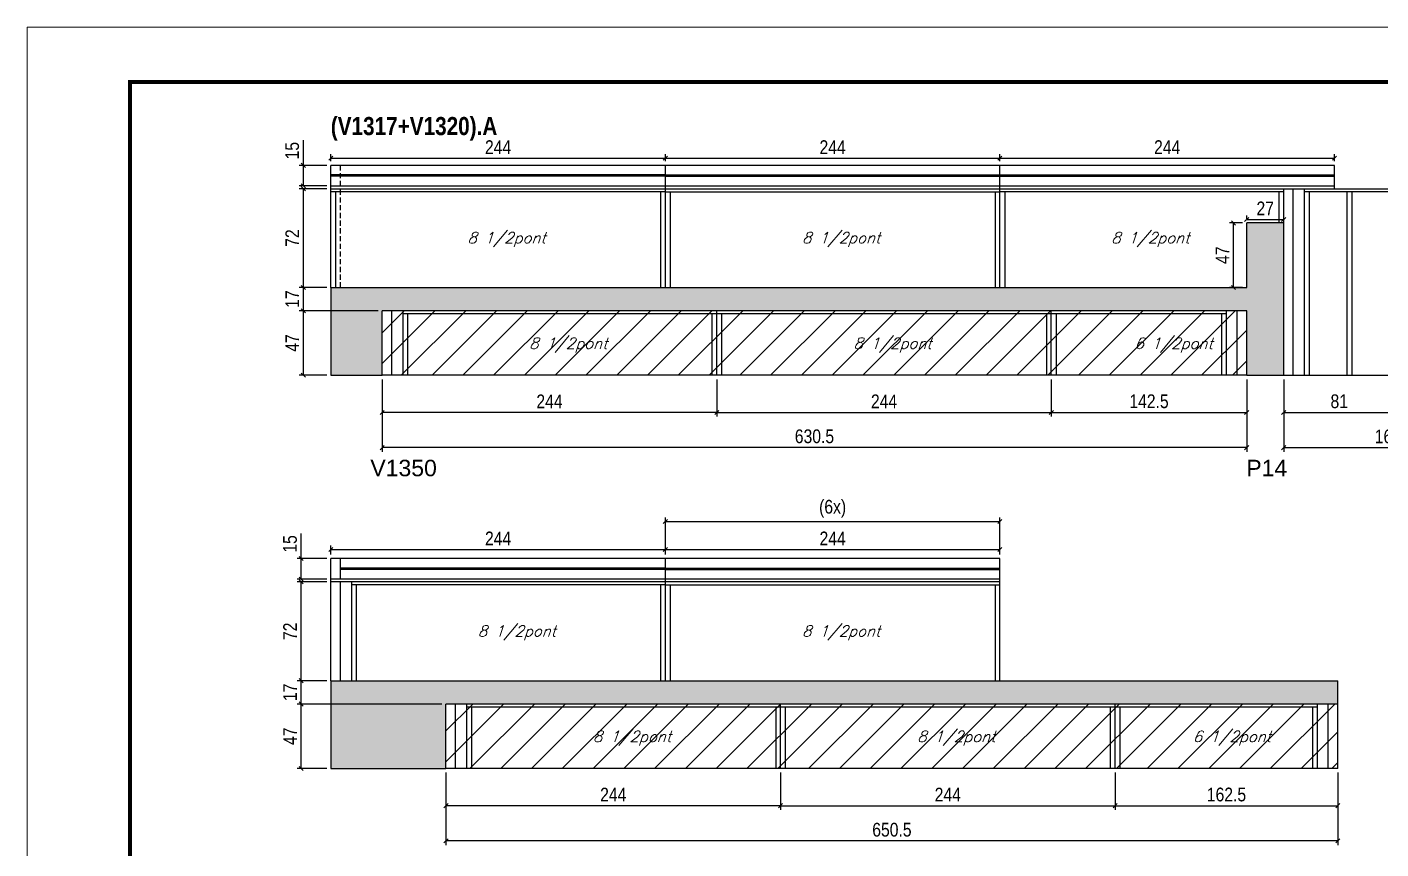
# Model space of a CAD drawing. Extents: x 3309 to 10384, y -2522 to 14608.
# Drawn here: x 3309 to 4297, y 8266 to 8865 of the extents above; entities that cross this region are included whole.
import ezdxf

# ---------------------------------------------------------------- set-up
doc = ezdxf.new("R2010")
doc.units = 0
doc.linetypes.add('DASHED', pattern=[0.75, 0.5, -0.25])
doc.linetypes.add('HIDDEN', pattern=[0.375, 0.25, -0.125])
for name, color, linetype in [('5', 5, 'Continuous'), ('COTA', 241, 'Continuous'), ('NOMENCLATURA', 7, 'Continuous'), ('Painéis', 200, 'Continuous'), ('SARR_2.2x7', 40, 'Continuous'), ('SARR_3.5x7', 81, 'Continuous'), ('texto', 7, 'Continuous')]:
    doc.layers.add(name, color=color, linetype=linetype)
for name, color, linetype, lineweight in [('Folhas', 255, 'Continuous', 9), ('Hachura', 251, 'Continuous', 9), ('SARRAFO DE PRESSAO', 251, 'DASHED', 9)]:
    doc.layers.add(name, color=color, linetype=linetype, lineweight=lineweight)
doc.styles.add('COTA TECNICA', font='techl___.ttf', dxfattribs={"height": 10})
doc.styles.add('Romans', font='romans.shx')
doc.styles.get("Standard").update_dxf_attribs({"font": 'arial.ttf'})
doc.styles.add('TECNICA', font='techb___.ttf', dxfattribs={"height": 10})
doc.dimstyles.new('PAINEL', dxfattribs={"dimtxt": 10, "dimasz": 3, "dimexe": 3, "dimexo": 3, "dimgap": 3, "dimtad": 1, "dimdec": 1, "dimzin": 12, "dimdsep": 46, "dimtxsty": 'COTA TECNICA', "dimblk1": 'OBLIQUE', "dimblk2": 'OBLIQUE', "dimsah": 1, "dimcen": 0.9, "dimclrd": 4, "dimclre": 4, "dimclrt": 240, "dimadec": 1, "dimazin": 3, "dimtfac": 1, "dimtdec": 1, "dimtmove": 0, "dimatfit": 3, "dimfxl": 1, "dimtolj": 1, "dimtzin": 12, "dimarcsym": 0})
pattern_1 = [(50, (0, -23.162), (5.46554, -0.4781726), [0.5715, -6.2865]), (355, (0, -23.162), (-1.0573026, 5.7317054), [0.4572, -5.0292175]), (100.451445, (0.4555, -23.2017), (4.4082374, 5.2535326), [0.4857003, -5.3427073]), (46.1842, (0, -21.638), (8.132371, -1.26127), [0.85725, -9.42975]), (96.63556, (0.678, -21.743), (7.122124, 7.422784), [0.728551, -8.014068]), (351.18415, (0, -21.638), (7.122124, 7.422784), [0.685799, -7.543792]), (21, (0.762, -22.019), (4.5484317, -3.067956), [0.5715, -6.2865]), (326, (0.762, -22.019), (1.854061, 5.525639), [0.4572, -5.0292]), (71.451445, (1.141, -22.2745), (6.4024926, 2.457683), [0.4857003, -5.342698]), (37.5, (0, -23.1618), (0.0926581, 2.53665117), [0, -4.96824, 0, -5.1054, 0, -5.04825]), (7.5, (0, -23.1618), (2.0045899, 3.00541724), [0, -2.91084, 0, -4.85394, 0, -1.92405]), (327.5, (-1.6993, -23.1618), (4.06771786, -0.1718623), [0, -1.905, 0, -5.9436, 0, -7.8867]), (317.5, (-2.4613, -23.1618), (4.4438754, 0.7627947), [0, -2.4765, 0, -3.94716, 0, -5.6007])]

# ---------------------------------------------------------------- blocks, each defined once
blk = doc.blocks.new('9999999999')
at = {"layer": 'Folhas'}
blk.add_lwpolyline([(98138.98, 34190.21), (99623.98, 34190.21), (99623.98, 35240.21), (98138.98, 35240.21)], close=True, dxfattribs=at)
at = {"layer": 'Folhas', "color": 30, "const_width": 3}
blk.add_lwpolyline([(98213.98, 34230.21), (99583.98, 34230.21), (99583.98, 35200.21), (98213.98, 35200.21)], close=True, dxfattribs=at)
blk = doc.blocks.new('_Oblique')
at = {"color": 0, "linetype": 'ByBlock', "lineweight": -2}
blk.add_line((-0.5, -0.5), (0.5, 0.5), dxfattribs=at)
blk = doc.blocks.new('*D550')
at = {"layer": 'COTA', "color": 4, "linetype": 'ByBlock', "lineweight": -2, "transparency": 16777216}
for p, q in [((3568.38, 8608.2), (3568.38, 8581.08)), ((3812.38, 8608.2), (3812.38, 8581.08)), ((3812.38, 8584.08), (3568.38, 8584.08))]:
    blk.add_line(p, q, dxfattribs=at)
at = {"layer": 'Defpoints', "color": 0, "linetype": 'ByBlock', "transparency": 16777216}
for p in [(3568.38, 8611.2), (3812.38, 8611.2), (3568.38, 8584.08)]:
    blk.add_point(p, dxfattribs=at)
at = {"layer": 'COTA', "color": 4, "linetype": 'ByBlock', "lineweight": -2, "transparency": 16777216, "xscale": 3, "yscale": 3, "zscale": 3, "rotation": 180}
blk.add_blockref('_Oblique', (3568.38, 8584.08), dxfattribs=at)
at = {"layer": 'COTA', "color": 4, "linetype": 'ByBlock', "lineweight": -2, "transparency": 16777216, "xscale": 3, "yscale": 3, "zscale": 3}
blk.add_blockref('_Oblique', (3812.38, 8584.08), dxfattribs=at)
at = {"layer": 'COTA', "color": 240, "linetype": 'ByBlock', "transparency": 16777216, "insert": (3690.38, 8592.16), "char_height": 10, "attachment_point": 5, "style": 'COTA TECNICA'}
blk.add_mtext('\\A1;244', dxfattribs=at)
blk = doc.blocks.new('*D551')
at = {"layer": 'COTA', "color": 4, "lineweight": -2, "transparency": 16777216}
for p, q in [((3812.38, 8608.2), (3812.38, 8581.08)), ((4056.38, 8608.2), (4056.38, 8581.08)), ((3812.38, 8584.08), (4056.38, 8584.08))]:
    blk.add_line(p, q, dxfattribs=at)
at = {"layer": 'Defpoints', "color": 0, "transparency": 16777216}
for p in [(3812.38, 8611.2, 0), (4056.38, 8611.2, 0), (4056.38, 8584.08)]:
    blk.add_point(p, dxfattribs=at)
at = {"layer": 'COTA', "color": 4, "lineweight": -2, "transparency": 16777216, "xscale": 3, "yscale": 3, "zscale": 3, "rotation": 180}
blk.add_blockref('_Oblique', (3812.38, 8584.08), dxfattribs=at)
at = {"layer": 'COTA', "color": 4, "lineweight": -2, "transparency": 16777216, "xscale": 3, "yscale": 3, "zscale": 3}
blk.add_blockref('_Oblique', (4056.38, 8584.08), dxfattribs=at)
at = {"layer": 'COTA', "color": 240, "transparency": 16777216, "insert": (3934.38, 8592.16), "char_height": 10, "attachment_point": 5, "style": 'COTA TECNICA'}
blk.add_mtext('\\A1;244', dxfattribs=at)
blk = doc.blocks.new('*D552')
at = {"layer": 'COTA', "color": 4, "lineweight": -2, "transparency": 16777216}
for p, q in [((4056.38, 8608.2), (4056.38, 8581.08)), ((4198.88, 8608.2), (4198.88, 8581.08)), ((4056.38, 8584.08), (4198.88, 8584.08))]:
    blk.add_line(p, q, dxfattribs=at)
at = {"layer": 'Defpoints', "color": 0, "transparency": 16777216}
for p in [(4056.38, 8611.2, 0), (4198.88, 8611.2, 0), (4198.88, 8584.08)]:
    blk.add_point(p, dxfattribs=at)
at = {"layer": 'COTA', "color": 4, "lineweight": -2, "transparency": 16777216, "xscale": 3, "yscale": 3, "zscale": 3, "rotation": 180}
blk.add_blockref('_Oblique', (4056.38, 8584.08), dxfattribs=at)
at = {"layer": 'COTA', "color": 4, "lineweight": -2, "transparency": 16777216, "xscale": 3, "yscale": 3, "zscale": 3}
blk.add_blockref('_Oblique', (4198.88, 8584.08), dxfattribs=at)
at = {"layer": 'COTA', "color": 240, "transparency": 16777216, "insert": (4127.63, 8592.19), "char_height": 10, "attachment_point": 5, "style": 'COTA TECNICA'}
blk.add_mtext('\\A1;142.5', dxfattribs=at)
blk = doc.blocks.new('*D553')
at = {"layer": 'COTA', "color": 4, "lineweight": -2, "transparency": 16777216}
for p, q in [((3568.38, 8608.2), (3568.38, 8555.42)), ((4198.88, 8608.2), (4198.88, 8555.42)), ((4198.88, 8558.42), (3568.38, 8558.42))]:
    blk.add_line(p, q, dxfattribs=at)
at = {"layer": 'Defpoints', "color": 0, "transparency": 16777216}
for p in [(3568.38, 8611.2, 0), (4198.88, 8611.2, 0), (3568.38, 8558.42)]:
    blk.add_point(p, dxfattribs=at)
at = {"layer": 'COTA', "color": 4, "lineweight": -2, "transparency": 16777216, "xscale": 3, "yscale": 3, "zscale": 3, "rotation": 180}
blk.add_blockref('_Oblique', (3568.38, 8558.42), dxfattribs=at)
at = {"layer": 'COTA', "color": 4, "lineweight": -2, "transparency": 16777216, "xscale": 3, "yscale": 3, "zscale": 3}
blk.add_blockref('_Oblique', (4198.88, 8558.42), dxfattribs=at)
at = {"layer": 'COTA', "color": 240, "transparency": 16777216, "insert": (3883.63, 8566.64), "char_height": 10, "attachment_point": 5, "style": 'COTA TECNICA'}
blk.add_mtext('\\A1;630.5', dxfattribs=at)
blk = doc.blocks.new('*D554')
at = {"layer": 'COTA', "color": 4, "lineweight": -2, "transparency": 16777216}
for p, q in [((4225.88, 8608.2), (4225.88, 8555.42)), ((4387.38, 8608.2), (4387.38, 8555.42)), ((4225.88, 8558.42), (4387.38, 8558.42))]:
    blk.add_line(p, q, dxfattribs=at)
at = {"layer": 'Defpoints', "color": 0, "transparency": 16777216}
for p in [(4225.88, 8611.2), (4387.38, 8611.2), (4387.38, 8558.42)]:
    blk.add_point(p, dxfattribs=at)
at = {"layer": 'COTA', "color": 4, "lineweight": -2, "transparency": 16777216, "xscale": 3, "yscale": 3, "zscale": 3, "rotation": 180}
blk.add_blockref('_Oblique', (4225.88, 8558.42), dxfattribs=at)
at = {"layer": 'COTA', "color": 4, "lineweight": -2, "transparency": 16777216, "xscale": 3, "yscale": 3, "zscale": 3}
blk.add_blockref('_Oblique', (4387.38, 8558.42), dxfattribs=at)
at = {"layer": 'COTA', "color": 240, "transparency": 16777216, "insert": (4306.63, 8566.53), "char_height": 10, "attachment_point": 5, "style": 'COTA TECNICA'}
blk.add_mtext('\\A1;161.5', dxfattribs=at)
blk = doc.blocks.new('*D555')
at = {"layer": 'COTA', "color": 4, "linetype": 'ByBlock', "lineweight": -2, "transparency": 16777216}
for p, q in [((3614.88, 8321.56), (3614.88, 8294.43)), ((3858.88, 8321.56), (3858.88, 8294.43)), ((3858.88, 8297.43), (3614.88, 8297.43))]:
    blk.add_line(p, q, dxfattribs=at)
at = {"layer": 'Defpoints', "color": 0, "linetype": 'ByBlock', "transparency": 16777216}
for p in [(3614.88, 8324.56), (3858.88, 8324.56), (3614.88, 8297.43)]:
    blk.add_point(p, dxfattribs=at)
at = {"layer": 'COTA', "color": 4, "linetype": 'ByBlock', "lineweight": -2, "transparency": 16777216, "xscale": 3, "yscale": 3, "zscale": 3, "rotation": 180}
blk.add_blockref('_Oblique', (3614.88, 8297.43), dxfattribs=at)
at = {"layer": 'COTA', "color": 4, "linetype": 'ByBlock', "lineweight": -2, "transparency": 16777216, "xscale": 3, "yscale": 3, "zscale": 3}
blk.add_blockref('_Oblique', (3858.88, 8297.43), dxfattribs=at)
at = {"layer": 'COTA', "color": 240, "linetype": 'ByBlock', "transparency": 16777216, "insert": (3736.88, 8305.51), "char_height": 10, "attachment_point": 5, "style": 'COTA TECNICA'}
blk.add_mtext('\\A1;244', dxfattribs=at)
blk = doc.blocks.new('*D556')
at = {"layer": 'COTA', "color": 4, "lineweight": -2, "transparency": 16777216}
for p, q in [((3858.88, 8321.56), (3858.88, 8294.43)), ((4102.88, 8321.56), (4102.88, 8294.43)), ((3858.88, 8297.43), (4102.88, 8297.43))]:
    blk.add_line(p, q, dxfattribs=at)
at = {"layer": 'Defpoints', "color": 0, "transparency": 16777216}
for p in [(3858.88, 8324.56, 0), (4102.88, 8324.56, 0), (4102.88, 8297.43)]:
    blk.add_point(p, dxfattribs=at)
at = {"layer": 'COTA', "color": 4, "lineweight": -2, "transparency": 16777216, "xscale": 3, "yscale": 3, "zscale": 3, "rotation": 180}
blk.add_blockref('_Oblique', (3858.88, 8297.43), dxfattribs=at)
at = {"layer": 'COTA', "color": 4, "lineweight": -2, "transparency": 16777216, "xscale": 3, "yscale": 3, "zscale": 3}
blk.add_blockref('_Oblique', (4102.88, 8297.43), dxfattribs=at)
at = {"layer": 'COTA', "color": 240, "transparency": 16777216, "insert": (3980.88, 8305.51), "char_height": 10, "attachment_point": 5, "style": 'COTA TECNICA'}
blk.add_mtext('\\A1;244', dxfattribs=at)
blk = doc.blocks.new('*D557')
at = {"layer": 'COTA', "color": 4, "lineweight": -2, "transparency": 16777216}
for p, q in [((4102.88, 8321.56), (4102.88, 8294.43)), ((4265.38, 8321.56), (4265.38, 8294.43)), ((4102.88, 8297.43), (4265.38, 8297.43))]:
    blk.add_line(p, q, dxfattribs=at)
at = {"layer": 'Defpoints', "color": 0, "transparency": 16777216}
for p in [(4102.88, 8324.56, 0), (4265.38, 8324.56, 0), (4265.38, 8297.43)]:
    blk.add_point(p, dxfattribs=at)
at = {"layer": 'COTA', "color": 4, "lineweight": -2, "transparency": 16777216, "xscale": 3, "yscale": 3, "zscale": 3, "rotation": 180}
blk.add_blockref('_Oblique', (4102.88, 8297.43), dxfattribs=at)
at = {"layer": 'COTA', "color": 4, "lineweight": -2, "transparency": 16777216, "xscale": 3, "yscale": 3, "zscale": 3}
blk.add_blockref('_Oblique', (4265.38, 8297.43), dxfattribs=at)
at = {"layer": 'COTA', "color": 240, "transparency": 16777216, "insert": (4184.13, 8305.54), "char_height": 10, "attachment_point": 5, "style": 'COTA TECNICA'}
blk.add_mtext('\\A1;162.5', dxfattribs=at)
blk = doc.blocks.new('*D558')
at = {"layer": 'COTA', "color": 4, "lineweight": -2, "transparency": 16777216}
for p, q in [((3614.88, 8321.56), (3614.88, 8268.78)), ((4265.38, 8321.56), (4265.38, 8268.78)), ((4265.38, 8271.78), (3614.88, 8271.78))]:
    blk.add_line(p, q, dxfattribs=at)
at = {"layer": 'Defpoints', "color": 0, "transparency": 16777216}
for p in [(3614.88, 8324.56, 0), (4265.38, 8324.56, 0), (3614.88, 8271.78)]:
    blk.add_point(p, dxfattribs=at)
at = {"layer": 'COTA', "color": 4, "lineweight": -2, "transparency": 16777216, "xscale": 3, "yscale": 3, "zscale": 3, "rotation": 180}
blk.add_blockref('_Oblique', (3614.88, 8271.78), dxfattribs=at)
at = {"layer": 'COTA', "color": 4, "lineweight": -2, "transparency": 16777216, "xscale": 3, "yscale": 3, "zscale": 3}
blk.add_blockref('_Oblique', (4265.38, 8271.78), dxfattribs=at)
at = {"layer": 'COTA', "color": 240, "transparency": 16777216, "insert": (3940.13, 8279.89), "char_height": 10, "attachment_point": 5, "style": 'COTA TECNICA'}
blk.add_mtext('\\A1;650.5', dxfattribs=at)
blk = doc.blocks.new('*D559')
at = {"layer": 'COTA', "color": 4, "lineweight": -2, "transparency": 16777216}
for p, q in [((3527.88, 8460.56), (3506.27, 8460.56)), ((3509.27, 8388.56), (3509.27, 8460.56)), ((3527.88, 8388.56), (3506.27, 8388.56))]:
    blk.add_line(p, q, dxfattribs=at)
at = {"layer": 'Defpoints', "color": 0, "transparency": 16777216}
for p in [(3509.27, 8460.56), (3530.88, 8460.56), (3530.88, 8388.56)]:
    blk.add_point(p, dxfattribs=at)
at = {"layer": 'COTA', "color": 4, "lineweight": -2, "transparency": 16777216, "xscale": 3, "yscale": 3, "zscale": 3}
for p, rotation in [((3509.27, 8460.56), 90), ((3509.27, 8388.56), 270)]:
    blk.add_blockref('_Oblique', p, dxfattribs=dict(at, rotation=rotation))
at = {"layer": 'COTA', "color": 240, "transparency": 16777216, "insert": (3501.2, 8424.56), "char_height": 10, "attachment_point": 5, "rotation": 90, "style": 'COTA TECNICA'}
blk.add_mtext('\\A1;72', dxfattribs=at)
blk = doc.blocks.new('*D685')
at = {"layer": 'COTA', "color": 4, "lineweight": -2, "transparency": 16777216}
for p, q in [((3565.38, 8658.2), (3507.86, 8658.2)), ((3510.86, 8611.2), (3510.86, 8658.2)), ((3527.88, 8611.2), (3507.86, 8611.2))]:
    blk.add_line(p, q, dxfattribs=at)
at = {"layer": 'Defpoints', "color": 0, "transparency": 16777216}
for p in [(3510.86, 8658.2), (3568.38, 8658.2), (3530.88, 8611.2)]:
    blk.add_point(p, dxfattribs=at)
at = {"layer": 'COTA', "color": 4, "lineweight": -2, "transparency": 16777216, "xscale": 3, "yscale": 3, "zscale": 3}
for p, rotation in [((3510.86, 8658.2), 90), ((3510.86, 8611.2), 270)]:
    blk.add_blockref('_Oblique', p, dxfattribs=dict(at, rotation=rotation))
at = {"layer": 'COTA', "color": 240, "transparency": 16777216, "insert": (3502.79, 8634.7), "char_height": 10, "attachment_point": 5, "rotation": 90, "style": 'COTA TECNICA'}
blk.add_mtext('\\A1;47', dxfattribs=at)
blk = doc.blocks.new('*D686')
at = {"layer": 'COTA', "color": 4, "lineweight": -2, "transparency": 16777216}
for p, q in [((3527.88, 8675.2), (3507.86, 8675.2)), ((3510.86, 8658.2), (3510.86, 8675.2)), ((3565.38, 8658.2), (3507.86, 8658.2))]:
    blk.add_line(p, q, dxfattribs=at)
at = {"layer": 'Defpoints', "color": 0, "transparency": 16777216}
for p in [(3510.86, 8675.2), (3530.88, 8675.2), (3568.38, 8658.2)]:
    blk.add_point(p, dxfattribs=at)
at = {"layer": 'COTA', "color": 4, "lineweight": -2, "transparency": 16777216, "xscale": 3, "yscale": 3, "zscale": 3}
for p, rotation in [((3510.86, 8675.2), 90), ((3510.86, 8658.2), 270)]:
    blk.add_blockref('_Oblique', p, dxfattribs=dict(at, rotation=rotation))
at = {"layer": 'COTA', "color": 240, "transparency": 16777216, "insert": (3502.79, 8666.7), "char_height": 10, "attachment_point": 5, "rotation": 90, "style": 'COTA TECNICA'}
blk.add_mtext('\\A1;17', dxfattribs=at)
blk = doc.blocks.new('*D687')
at = {"layer": 'COTA', "color": 4, "lineweight": -2, "transparency": 16777216}
for p, q in [((3527.88, 8747.2), (3507.86, 8747.2)), ((3510.86, 8675.2), (3510.86, 8747.2)), ((3527.88, 8675.2), (3507.86, 8675.2))]:
    blk.add_line(p, q, dxfattribs=at)
at = {"layer": 'Defpoints', "color": 0, "transparency": 16777216}
for p in [(3510.86, 8747.2), (3530.88, 8747.2), (3530.88, 8675.2)]:
    blk.add_point(p, dxfattribs=at)
at = {"layer": 'COTA', "color": 4, "lineweight": -2, "transparency": 16777216, "xscale": 3, "yscale": 3, "zscale": 3}
for p, rotation in [((3510.86, 8747.2), 90), ((3510.86, 8675.2), 270)]:
    blk.add_blockref('_Oblique', p, dxfattribs=dict(at, rotation=rotation))
at = {"layer": 'COTA', "color": 240, "transparency": 16777216, "insert": (3502.79, 8711.2), "char_height": 10, "attachment_point": 5, "rotation": 90, "style": 'COTA TECNICA'}
blk.add_mtext('\\A1;72', dxfattribs=at)
blk = doc.blocks.new('*D688')
at = {"layer": 'COTA', "color": 4, "lineweight": -2, "transparency": 16777216}
for p, q in [((3510.86, 8764.2), (3510.86, 8782.57)), ((3527.88, 8764.2), (3507.86, 8764.2)), ((3510.86, 8749.2), (3510.86, 8764.2)), ((3527.88, 8749.2), (3507.86, 8749.2))]:
    blk.add_line(p, q, dxfattribs=at)
at = {"layer": 'Defpoints', "color": 0, "transparency": 16777216}
for p in [(3510.86, 8764.2), (3530.88, 8764.2), (3530.88, 8749.2)]:
    blk.add_point(p, dxfattribs=at)
at = {"layer": 'COTA', "color": 4, "lineweight": -2, "transparency": 16777216, "xscale": 3, "yscale": 3, "zscale": 3}
for p, rotation in [((3510.86, 8764.2), 90), ((3510.86, 8749.2), 270)]:
    blk.add_blockref('_Oblique', p, dxfattribs=dict(at, rotation=rotation))
at = {"layer": 'COTA', "color": 240, "transparency": 16777216, "insert": (3502.75, 8774.89), "char_height": 10, "attachment_point": 5, "rotation": 90, "style": 'COTA TECNICA'}
blk.add_mtext('\\A1;15', dxfattribs=at)
blk = doc.blocks.new('*D689')
at = {"layer": 'COTA', "color": 4, "lineweight": -2, "transparency": 16777216}
for p, q in [((4195.88, 8722.2), (4186.3, 8722.2)), ((4189.3, 8675.2), (4189.3, 8722.2)), ((4195.88, 8675.2), (4186.3, 8675.2))]:
    blk.add_line(p, q, dxfattribs=at)
at = {"layer": 'Defpoints', "color": 0, "transparency": 16777216}
for p in [(4189.3, 8722.2), (4198.88, 8722.2), (4198.88, 8675.2)]:
    blk.add_point(p, dxfattribs=at)
at = {"layer": 'COTA', "color": 4, "lineweight": -2, "transparency": 16777216, "xscale": 3, "yscale": 3, "zscale": 3}
for p, rotation in [((4189.3, 8722.2), 90), ((4189.3, 8675.2), 270)]:
    blk.add_blockref('_Oblique', p, dxfattribs=dict(at, rotation=rotation))
at = {"layer": 'COTA', "color": 240, "transparency": 16777216, "insert": (4181.23, 8698.7), "char_height": 10, "attachment_point": 5, "rotation": 90, "style": 'COTA TECNICA'}
blk.add_mtext('\\A1;47', dxfattribs=at)
blk = doc.blocks.new('*D690')
at = {"layer": 'COTA', "color": 4, "lineweight": -2, "transparency": 16777216}
for p, q in [((4198.88, 8725.2), (4198.88, 8727.73)), ((4198.88, 8724.73), (4225.88, 8724.73)), ((4225.88, 8725.2), (4225.88, 8727.73))]:
    blk.add_line(p, q, dxfattribs=at)
at = {"layer": 'Defpoints', "color": 0, "transparency": 16777216}
for p in [(4198.88, 8722.2), (4225.88, 8724.73), (4225.88, 8722.2)]:
    blk.add_point(p, dxfattribs=at)
at = {"layer": 'COTA', "color": 4, "lineweight": -2, "transparency": 16777216, "xscale": 3, "yscale": 3, "zscale": 3, "rotation": 180}
blk.add_blockref('_Oblique', (4198.88, 8724.73), dxfattribs=at)
at = {"layer": 'COTA', "color": 4, "lineweight": -2, "transparency": 16777216, "xscale": 3, "yscale": 3, "zscale": 3}
blk.add_blockref('_Oblique', (4225.88, 8724.73), dxfattribs=at)
at = {"layer": 'COTA', "color": 240, "transparency": 16777216, "insert": (4212.38, 8732.8), "char_height": 10, "attachment_point": 5, "style": 'COTA TECNICA'}
blk.add_mtext('\\A1;27', dxfattribs=at)
blk = doc.blocks.new('*D692')
at = {"layer": 'COTA', "color": 4, "lineweight": -2, "transparency": 16777216}
for p, q in [((4225.88, 8608.2), (4225.88, 8581.08)), ((4306.88, 8608.2), (4306.88, 8581.08)), ((4225.88, 8584.08), (4306.88, 8584.08))]:
    blk.add_line(p, q, dxfattribs=at)
at = {"layer": 'Defpoints', "color": 0, "transparency": 16777216}
for p in [(4225.88, 8611.2), (4306.88, 8611.2), (4306.88, 8584.08)]:
    blk.add_point(p, dxfattribs=at)
at = {"layer": 'COTA', "color": 4, "lineweight": -2, "transparency": 16777216, "xscale": 3, "yscale": 3, "zscale": 3, "rotation": 180}
blk.add_blockref('_Oblique', (4225.88, 8584.08), dxfattribs=at)
at = {"layer": 'COTA', "color": 4, "lineweight": -2, "transparency": 16777216, "xscale": 3, "yscale": 3, "zscale": 3}
blk.add_blockref('_Oblique', (4306.88, 8584.08), dxfattribs=at)
at = {"layer": 'COTA', "color": 240, "transparency": 16777216, "insert": (4266.38, 8592.18), "char_height": 10, "attachment_point": 5, "style": 'COTA TECNICA'}
blk.add_mtext('\\A1;81', dxfattribs=at)
blk = doc.blocks.new('*D694')
at = {"layer": 'COTA', "color": 4, "lineweight": -2, "transparency": 16777216}
for p, q in [((3611.88, 8371.56), (3506.27, 8371.56)), ((3509.27, 8324.56), (3509.27, 8371.56)), ((3527.88, 8324.56), (3506.27, 8324.56))]:
    blk.add_line(p, q, dxfattribs=at)
at = {"layer": 'Defpoints', "color": 0, "transparency": 16777216}
for p in [(3509.27, 8371.56), (3614.88, 8371.56), (3530.88, 8324.56)]:
    blk.add_point(p, dxfattribs=at)
at = {"layer": 'COTA', "color": 4, "lineweight": -2, "transparency": 16777216, "xscale": 3, "yscale": 3, "zscale": 3}
for p, rotation in [((3509.27, 8371.56), 90), ((3509.27, 8324.56), 270)]:
    blk.add_blockref('_Oblique', p, dxfattribs=dict(at, rotation=rotation))
at = {"layer": 'COTA', "color": 240, "transparency": 16777216, "insert": (3501.2, 8348.06), "char_height": 10, "attachment_point": 5, "rotation": 90, "style": 'COTA TECNICA'}
blk.add_mtext('\\A1;47', dxfattribs=at)
blk = doc.blocks.new('*D695')
at = {"layer": 'COTA', "color": 4, "lineweight": -2, "transparency": 16777216}
for p, q in [((3527.88, 8388.56), (3506.27, 8388.56)), ((3509.27, 8371.56), (3509.27, 8388.56)), ((3611.88, 8371.56), (3506.27, 8371.56))]:
    blk.add_line(p, q, dxfattribs=at)
at = {"layer": 'Defpoints', "color": 0, "transparency": 16777216}
for p in [(3509.27, 8388.56), (3530.88, 8388.56), (3614.88, 8371.56)]:
    blk.add_point(p, dxfattribs=at)
at = {"layer": 'COTA', "color": 4, "lineweight": -2, "transparency": 16777216, "xscale": 3, "yscale": 3, "zscale": 3}
for p, rotation in [((3509.27, 8388.56), 90), ((3509.27, 8371.56), 270)]:
    blk.add_blockref('_Oblique', p, dxfattribs=dict(at, rotation=rotation))
at = {"layer": 'COTA', "color": 240, "transparency": 16777216, "insert": (3501.2, 8380.06), "char_height": 10, "attachment_point": 5, "rotation": 90, "style": 'COTA TECNICA'}
blk.add_mtext('\\A1;17', dxfattribs=at)
blk = doc.blocks.new('*D696')
at = {"layer": 'COTA', "color": 4, "lineweight": -2, "transparency": 16777216}
for p, q in [((3509.27, 8477.56), (3509.27, 8495.93)), ((3527.88, 8477.56), (3506.27, 8477.56)), ((3509.27, 8462.56), (3509.27, 8477.56)), ((3527.88, 8462.56), (3506.27, 8462.56))]:
    blk.add_line(p, q, dxfattribs=at)
at = {"layer": 'Defpoints', "color": 0, "transparency": 16777216}
for p in [(3509.27, 8477.56), (3530.88, 8477.56), (3530.88, 8462.56)]:
    blk.add_point(p, dxfattribs=at)
at = {"layer": 'COTA', "color": 4, "lineweight": -2, "transparency": 16777216, "xscale": 3, "yscale": 3, "zscale": 3}
for p, rotation in [((3509.27, 8477.56), 90), ((3509.27, 8462.56), 270)]:
    blk.add_blockref('_Oblique', p, dxfattribs=dict(at, rotation=rotation))
at = {"layer": 'COTA', "color": 240, "transparency": 16777216, "insert": (3501.16, 8488.24), "char_height": 10, "attachment_point": 5, "rotation": 90, "style": 'COTA TECNICA'}
blk.add_mtext('\\A1;15', dxfattribs=at)
blk = doc.blocks.new('*D697')
at = {"layer": 'COTA', "color": 4, "lineweight": -2, "transparency": 16777216}
for p, q in [((3530.88, 8480.56), (3530.88, 8487.17)), ((3530.88, 8484.17), (3774.88, 8484.17)), ((3774.88, 8480.56), (3774.88, 8487.17))]:
    blk.add_line(p, q, dxfattribs=at)
at = {"layer": 'Defpoints', "color": 0, "transparency": 16777216}
for p in [(3774.88, 8484.17), (3530.88, 8477.56), (3774.88, 8477.56)]:
    blk.add_point(p, dxfattribs=at)
at = {"layer": 'COTA', "color": 4, "lineweight": -2, "transparency": 16777216, "xscale": 3, "yscale": 3, "zscale": 3, "rotation": 180}
blk.add_blockref('_Oblique', (3530.88, 8484.17), dxfattribs=at)
at = {"layer": 'COTA', "color": 4, "lineweight": -2, "transparency": 16777216, "xscale": 3, "yscale": 3, "zscale": 3}
blk.add_blockref('_Oblique', (3774.88, 8484.17), dxfattribs=at)
at = {"layer": 'COTA', "color": 240, "transparency": 16777216, "insert": (3652.88, 8492.24), "char_height": 10, "attachment_point": 5, "style": 'COTA TECNICA'}
blk.add_mtext('\\A1;244', dxfattribs=at)
blk = doc.blocks.new('*D698')
at = {"layer": 'COTA', "color": 4, "lineweight": -2, "transparency": 16777216}
for p, q in [((3774.88, 8480.56), (3774.88, 8487.17)), ((3774.88, 8484.17), (4018.88, 8484.17)), ((4018.88, 8480.56), (4018.88, 8487.17))]:
    blk.add_line(p, q, dxfattribs=at)
at = {"layer": 'Defpoints', "color": 0, "transparency": 16777216}
for p in [(4018.88, 8484.17), (3774.88, 8477.56), (4018.88, 8477.56)]:
    blk.add_point(p, dxfattribs=at)
at = {"layer": 'COTA', "color": 4, "lineweight": -2, "transparency": 16777216, "xscale": 3, "yscale": 3, "zscale": 3, "rotation": 180}
blk.add_blockref('_Oblique', (3774.88, 8484.17), dxfattribs=at)
at = {"layer": 'COTA', "color": 4, "lineweight": -2, "transparency": 16777216, "xscale": 3, "yscale": 3, "zscale": 3}
blk.add_blockref('_Oblique', (4018.88, 8484.17), dxfattribs=at)
at = {"layer": 'COTA', "color": 240, "transparency": 16777216, "insert": (3896.88, 8492.24), "char_height": 10, "attachment_point": 5, "style": 'COTA TECNICA'}
blk.add_mtext('\\A1;244', dxfattribs=at)
blk = doc.blocks.new('*D699')
at = {"layer": 'COTA', "color": 4, "lineweight": -2, "transparency": 16777216}
for p, q in [((3774.88, 8480.56), (3774.88, 8507.63)), ((3774.88, 8504.63), (4018.88, 8504.63)), ((4018.88, 8480.56), (4018.88, 8507.63))]:
    blk.add_line(p, q, dxfattribs=at)
at = {"layer": 'Defpoints', "color": 0, "transparency": 16777216}
for p in [(4018.88, 8504.63), (3774.88, 8477.56), (4018.88, 8477.56)]:
    blk.add_point(p, dxfattribs=at)
at = {"layer": 'COTA', "color": 4, "lineweight": -2, "transparency": 16777216, "xscale": 3, "yscale": 3, "zscale": 3, "rotation": 180}
blk.add_blockref('_Oblique', (3774.88, 8504.63), dxfattribs=at)
at = {"layer": 'COTA', "color": 4, "lineweight": -2, "transparency": 16777216, "xscale": 3, "yscale": 3, "zscale": 3}
blk.add_blockref('_Oblique', (4018.88, 8504.63), dxfattribs=at)
at = {"layer": 'COTA', "color": 240, "transparency": 16777216, "insert": (3896.88, 8513.85), "char_height": 10, "attachment_point": 5, "style": 'COTA TECNICA'}
blk.add_mtext('\\A1;(6x)', dxfattribs=at)
blk = doc.blocks.new('*D1598')
at = {"layer": 'COTA', "color": 4, "lineweight": -2, "transparency": 16777216}
for p, q in [((3774.88, 8767.2), (3774.88, 8772.4)), ((3774.88, 8769.4), (4018.88, 8769.4)), ((4018.88, 8767.2), (4018.88, 8772.4))]:
    blk.add_line(p, q, dxfattribs=at)
at = {"layer": 'Defpoints', "color": 0, "transparency": 16777216}
for p in [(4018.88, 8769.4), (3774.88, 8764.2), (4018.88, 8764.2)]:
    blk.add_point(p, dxfattribs=at)
at = {"layer": 'COTA', "color": 4, "lineweight": -2, "transparency": 16777216, "xscale": 3, "yscale": 3, "zscale": 3, "rotation": 180}
blk.add_blockref('_Oblique', (3774.88, 8769.4), dxfattribs=at)
at = {"layer": 'COTA', "color": 4, "lineweight": -2, "transparency": 16777216, "xscale": 3, "yscale": 3, "zscale": 3}
blk.add_blockref('_Oblique', (4018.88, 8769.4), dxfattribs=at)
at = {"layer": 'COTA', "color": 240, "transparency": 16777216, "insert": (3896.88, 8777.47), "char_height": 10, "attachment_point": 5, "style": 'COTA TECNICA'}
blk.add_mtext('\\A1;244', dxfattribs=at)
blk = doc.blocks.new('*D1599')
at = {"layer": 'COTA', "color": 4, "lineweight": -2, "transparency": 16777216}
for p, q in [((3530.88, 8767.2), (3530.88, 8772.4)), ((3530.88, 8769.4), (3774.88, 8769.4)), ((3774.88, 8767.2), (3774.88, 8772.4))]:
    blk.add_line(p, q, dxfattribs=at)
at = {"layer": 'Defpoints', "color": 0, "transparency": 16777216}
for p in [(3774.88, 8769.4), (3530.88, 8764.2), (3774.88, 8764.2)]:
    blk.add_point(p, dxfattribs=at)
at = {"layer": 'COTA', "color": 4, "lineweight": -2, "transparency": 16777216, "xscale": 3, "yscale": 3, "zscale": 3, "rotation": 180}
blk.add_blockref('_Oblique', (3530.88, 8769.4), dxfattribs=at)
at = {"layer": 'COTA', "color": 4, "lineweight": -2, "transparency": 16777216, "xscale": 3, "yscale": 3, "zscale": 3}
blk.add_blockref('_Oblique', (3774.88, 8769.4), dxfattribs=at)
at = {"layer": 'COTA', "color": 240, "transparency": 16777216, "insert": (3652.88, 8777.47), "char_height": 10, "attachment_point": 5, "style": 'COTA TECNICA'}
blk.add_mtext('\\A1;244', dxfattribs=at)
blk = doc.blocks.new('*D1600')
at = {"layer": 'COTA', "color": 4, "lineweight": -2, "transparency": 16777216}
for p, q in [((4018.88, 8767.2), (4018.88, 8772.4)), ((4018.88, 8769.4), (4262.88, 8769.4)), ((4262.88, 8767.2), (4262.88, 8772.4))]:
    blk.add_line(p, q, dxfattribs=at)
at = {"layer": 'Defpoints', "color": 0, "transparency": 16777216}
for p in [(4262.88, 8769.4), (4018.88, 8764.2), (4262.88, 8764.2)]:
    blk.add_point(p, dxfattribs=at)
at = {"layer": 'COTA', "color": 4, "lineweight": -2, "transparency": 16777216, "xscale": 3, "yscale": 3, "zscale": 3, "rotation": 180}
blk.add_blockref('_Oblique', (4018.88, 8769.4), dxfattribs=at)
at = {"layer": 'COTA', "color": 4, "lineweight": -2, "transparency": 16777216, "xscale": 3, "yscale": 3, "zscale": 3}
blk.add_blockref('_Oblique', (4262.88, 8769.4), dxfattribs=at)
at = {"layer": 'COTA', "color": 240, "transparency": 16777216, "insert": (4140.88, 8777.47), "char_height": 10, "attachment_point": 5, "style": 'COTA TECNICA'}
blk.add_mtext('\\A1;244', dxfattribs=at)

msp = doc.modelspace()

# ---------------------------------------------------------------- hatches: boundary and pattern name
at = {"layer": 'COTA'}
h = msp.add_hatch(dxfattribs=at)
h.set_pattern_fill('AR-CONC', color=256, scale=0.03)
h.set_pattern_definition(pattern_1)
h.paths.add_polyline_path([(4225.88, 8722.2), (4198.88, 8722.2), (4198.88, 8675.2), (3530.88, 8675.2), (3530.88, 8611.2), (3568.38, 8611.2), (3568.38, 8658.2), (4198.88, 8658.2), (4198.88, 8611.2), (4225.88, 8611.2)])
h = msp.add_hatch(dxfattribs=at)
h.set_pattern_fill('AR-CONC', color=256, scale=0.03)
h.set_pattern_definition(pattern_1)
h.paths.add_polyline_path([(3614.88, 8324.56), (3614.88, 8371.56), (4265.38, 8371.56), (4265.38, 8388.56), (4018.88, 8388.56), (3530.88, 8388.56), (3530.88, 8324.56)])
at = {"layer": 'Hachura', "linetype": 'ByBlock'}
h = msp.add_hatch(dxfattribs=at)
h.set_pattern_fill('ANSI31', color=256, scale=5)
h.paths.add_polyline_path([(3812.38, 8658.2), (3568.38, 8658.2), (3568.38, 8611.2), (3812.38, 8611.2)])
h.paths.add_polyline_path([(4056.38, 8658.2), (3812.38, 8658.2), (3812.38, 8611.2), (4056.38, 8611.2)])
h.paths.add_polyline_path([(4198.88, 8658.2), (4056.38, 8658.2), (4056.38, 8611.2), (4198.88, 8611.2)])
h.paths.add_polyline_path([(3858.88, 8371.56), (3614.88, 8371.56), (3614.88, 8324.56), (3858.88, 8324.56)])
h.paths.add_polyline_path([(4102.88, 8371.56), (3858.88, 8371.56), (3858.88, 8324.56), (4102.88, 8324.56)])
h.paths.add_polyline_path([(4265.38, 8371.56), (4102.88, 8371.56), (4102.88, 8324.56), (4265.38, 8324.56)])
h.paths.add_polyline_path([(4491.1, 8184.24), (4263.6, 8184.24), (4263.6, 8137.24), (4491.1, 8137.24)])
h.paths.add_polyline_path([(4263.6, 8184.24), (4019.6, 8184.24), (4019.6, 8137.24), (4263.6, 8137.24)])
h.paths.add_polyline_path([(4019.6, 8184.24), (3775.6, 8184.24), (3775.6, 8137.24), (4019.6, 8137.24)])
h.paths.add_polyline_path([(3775.6, 8184.24), (3531.6, 8184.24), (3531.6, 8137.24), (3775.6, 8137.24)])

# ---------------------------------------------------------------- linework, layer by layer
at = {"layer": 'COTA'}
for p, q in [((3530.88, 8675.2), (3530.88, 8611.2)), ((3530.88, 8611.2), (3568.38, 8611.2)), ((4198.88, 8611.2), (4225.88, 8611.2)), ((3530.88, 8388.56), (3530.88, 8324.56)), ((4018.88, 8388.56), (4265.38, 8388.56)), ((4265.38, 8371.56), (4265.38, 8388.56)), ((3530.88, 8324.56), (3614.88, 8324.56))]:
    msp.add_line(p, q, dxfattribs=at)
at = {"layer": 'Painéis', "linetype": 'ByBlock'}
for p, q in [((4262.88, 8764.2), (3530.88, 8764.2)), ((3530.88, 8675.2), (3530.88, 8764.2)), ((3774.88, 8675.2), (3774.88, 8764.2)), ((4018.88, 8675.2), (4018.88, 8764.2)), ((4262.88, 8747.2), (4262.88, 8764.2)), ((3530.88, 8749.2), (4262.88, 8749.2)), ((3530.88, 8747.2), (4387.38, 8747.2)), ((4225.88, 8611.2), (4225.88, 8747.2)), ((4225.88, 8722.2), (4198.88, 8722.2)), ((4198.88, 8675.2), (4198.88, 8722.2)), ((3530.88, 8675.2), (4198.88, 8675.2)), ((4198.88, 8658.2), (3568.38, 8658.2)), ((3568.38, 8611.2), (3568.38, 8658.2)), ((3812.38, 8611.2), (3812.38, 8658.2)), ((4056.38, 8611.2), (4056.38, 8658.2)), ((4198.88, 8611.2), (4198.88, 8658.2)), ((4198.88, 8611.2), (3568.38, 8611.2)), ((4225.88, 8611.2), (4387.38, 8611.2)), ((4018.88, 8477.56), (3530.88, 8477.56)), ((3530.88, 8388.56), (3530.88, 8477.56)), ((3774.88, 8388.56), (3774.88, 8477.56)), ((4018.88, 8388.56), (4018.88, 8477.56)), ((4018.88, 8462.56), (3530.88, 8462.56)), ((4018.88, 8460.56), (3530.88, 8460.56)), ((3530.88, 8388.56), (4018.88, 8388.56)), ((4265.38, 8371.56), (3614.88, 8371.56)), ((3614.88, 8324.56), (3614.88, 8371.56)), ((3858.88, 8324.56), (3858.88, 8371.56)), ((4102.88, 8324.56), (4102.88, 8371.56)), ((4265.38, 8324.56), (4265.38, 8371.56)), ((4265.38, 8324.56), (3614.88, 8324.56))]:
    msp.add_line(p, q, dxfattribs=at)
at = {"layer": 'SARR_2.2x7', "linetype": 'HIDDEN', "ltscale": 15}
for p, q in [((3537.88, 8749.2), (3537.88, 8764.2)), ((3537.88, 8675.2), (3537.88, 8747.2))]:
    msp.add_line(p, q, dxfattribs=at)
at = {"layer": 'SARR_2.2x7', "linetype": 'Continuous'}
for p, q in [((3774.88, 8757.2), (3530.88, 8757.2)), ((3774.88, 8756.2), (3530.88, 8756.2)), ((3774.88, 8757.2), (4018.88, 8757.2)), ((3774.88, 8756.2), (4018.88, 8756.2)), ((4018.88, 8757.2), (4262.88, 8757.2)), ((4018.88, 8756.2), (4262.88, 8756.2)), ((3774.88, 8745), (3530.88, 8745)), ((3774.88, 8745), (4018.88, 8745)), ((4225.88, 8745), (4018.88, 8745)), ((4232.88, 8611.2), (4232.88, 8747.2)), ((4306.88, 8745), (4240.88, 8745)), ((3575.38, 8611.2), (3575.38, 8658.2)), ((3812.38, 8656), (3583.38, 8656)), ((4056.38, 8656), (3812.38, 8656)), ((4183.88, 8656), (4056.38, 8656)), ((4191.88, 8611.2), (4191.88, 8658.2)), ((3537.88, 8462.56), (3537.88, 8477.56)), ((3774.88, 8470.56), (3537.88, 8470.56)), ((3774.88, 8469.56), (3537.88, 8469.56)), ((3774.88, 8470.56), (4018.88, 8470.56)), ((3774.88, 8469.56), (4018.88, 8469.56)), ((3537.88, 8388.56), (3537.88, 8460.56)), ((3774.88, 8458.36), (3545.88, 8458.36)), ((3774.88, 8458.36), (4018.88, 8458.36)), ((3621.88, 8324.56), (3621.88, 8371.56)), ((3858.88, 8369.36), (3629.88, 8369.36)), ((4102.88, 8369.36), (3858.88, 8369.36)), ((4250.38, 8369.36), (4102.88, 8369.36)), ((4258.38, 8324.56), (4258.38, 8371.56))]:
    msp.add_line(p, q, dxfattribs=at)
at = {"layer": 'SARR_3.5x7'}
for p, q in [((3534.38, 8745), (3534.38, 8675.2)), ((3771.38, 8745), (3771.38, 8675.2)), ((3778.38, 8745), (3778.38, 8675.2)), ((4015.38, 8745), (4015.38, 8675.2)), ((4022.38, 8745), (4022.38, 8675.2)), ((4222.38, 8745), (4222.38, 8722.2)), ((4240.88, 8747.2), (4240.88, 8611.2)), ((4244.38, 8745), (4244.38, 8611.2)), ((4271.96, 8745), (4271.96, 8611.2)), ((4275.46, 8745), (4275.46, 8611.2)), ((3583.38, 8658.2), (3583.38, 8611.2)), ((3586.88, 8656), (3586.88, 8611.2)), ((3808.88, 8656), (3808.88, 8611.2)), ((3815.88, 8656), (3815.88, 8611.2)), ((4052.88, 8656), (4052.88, 8611.2)), ((4059.88, 8656), (4059.88, 8611.2)), ((4180.38, 8656), (4180.38, 8611.2)), ((4183.88, 8658.2), (4183.88, 8611.2)), ((3545.88, 8460.56), (3545.88, 8388.56)), ((3549.38, 8458.36), (3549.38, 8388.56)), ((3771.38, 8458.36), (3771.38, 8388.56)), ((3778.38, 8458.36), (3778.38, 8388.56)), ((4015.38, 8458.36), (4015.38, 8388.56)), ((3629.88, 8371.56), (3629.88, 8324.56)), ((3633.38, 8369.36), (3633.38, 8324.56)), ((3855.38, 8369.36), (3855.38, 8324.56)), ((3862.38, 8369.36), (3862.38, 8324.56)), ((4099.38, 8369.36), (4099.38, 8324.56)), ((4106.38, 8369.36), (4106.38, 8324.56)), ((4246.88, 8369.36), (4246.88, 8324.56)), ((4250.38, 8371.56), (4250.38, 8324.56))]:
    msp.add_line(p, q, dxfattribs=at)

# ---------------------------------------------------------------- block references
at = {"layer": 'SARRAFO DE PRESSAO', "color": 6, "linetype": 'ByBlock'}
msp.add_blockref('9999999999', (-94829.61, -26375.22), dxfattribs=at)

# ---------------------------------------------------------------- texts
at = {"layer": '5', "linetype": 'Continuous'}
for s, p in [('V1350', (3559.75, 8537.58)), ('P14', (4198.62, 8537.58))]:
    msp.add_text(s, height=12, rotation=0.00004, dxfattribs=at).set_placement(p)
at = {"layer": 'NOMENCLATURA', "style": 'TECNICA'}
msp.add_text('(V1317+V1320).A', height=13.2, dxfattribs=at).set_placement((3530.88, 8786.25))
at = {"layer": 'texto', "color": 2, "char_height": 8, "attachment_point": 5, "style": 'Romans'}
for s, insert in [('{\\Q19;\\C256;8 1/2pont}', (3659.13, 8710.1)), ('{\\Q19;\\C256;8 1/2pont}', (3903.13, 8710.1)), ('{\\Q19;\\C256;8 1/2pont}', (4128.63, 8710.1)), ('{\\Q19;\\C256;8 1/2pont}', (3704.13, 8633.2)), ('{\\Q19;\\C256;8 1/2pont}', (3940.63, 8633.2)), ('{\\Q19;\\C256;6 1/2pont}', (4145.63, 8633.2)), ('{\\Q19;\\C256;8 1/2pont}', (3666.63, 8423.46)), ('{\\Q19;\\C256;8 1/2pont}', (3903.13, 8423.46)), ('{\\Q19;\\C256;8 1/2pont}', (3750.63, 8346.56)), ('{\\Q19;\\C256;8 1/2pont}', (3987.13, 8346.56)), ('{\\Q19;\\C256;6 1/2pont}', (4188.13, 8346.56))]:
    msp.add_mtext(s, dxfattribs=dict(at, insert=insert))

# ---------------------------------------------------------------- dimensions: what is measured, and where the dimension line sits
at = {"layer": 'COTA'}
for base, p1, p2, picture, middle in [((3510.86, 8764.2), (3530.88, 8749.2), (3530.88, 8764.2), '*D688', (3502.75, 8774.89)), ((3510.86, 8747.2), (3530.88, 8675.2), (3530.88, 8747.2), '*D687', (3502.79, 8711.2)), ((4189.3, 8722.2), (4198.88, 8675.2), (4198.88, 8722.2), '*D689', (4181.23, 8698.7)), ((3510.86, 8675.2), (3568.38, 8658.2), (3530.88, 8675.2), '*D686', (3502.79, 8666.7)), ((3510.86, 8658.2), (3530.88, 8611.2), (3568.38, 8658.2), '*D685', (3502.79, 8634.7)), ((3509.27, 8477.56), (3530.88, 8462.56), (3530.88, 8477.56), '*D696', (3501.16, 8488.24)), ((3509.27, 8460.56), (3530.88, 8388.56), (3530.88, 8460.56), '*D559', (3501.2, 8424.56)), ((3509.27, 8371.56), (3530.88, 8324.56), (3614.88, 8371.56), '*D694', (3501.2, 8348.06))]:
    dim = msp.add_linear_dim(base=base, p1=p1, p2=p2, angle=90, dimstyle='PAINEL', dxfattribs=at)
    dim.commit()
    dim.dimension.update_dxf_attribs({"geometry": picture, "text_midpoint": middle})
for base, p1, p2, picture, middle in [((3774.88, 8769.4), (3530.88, 8764.2), (3774.88, 8764.2), '*D1599', (3652.88, 8777.47)), ((4018.88, 8769.4), (3774.88, 8764.2), (4018.88, 8764.2), '*D1598', (3896.88, 8777.47)), ((4262.88, 8769.4), (4018.88, 8764.2), (4262.88, 8764.2), '*D1600', (4140.88, 8777.47)), ((4225.88, 8724.73), (4198.88, 8722.2), (4225.88, 8722.2), '*D690', (4212.38, 8732.8)), ((3568.38, 8558.42, 0), (4198.88, 8611.2), (3568.38, 8611.2), '*D553', (3883.63, 8566.64, 0)), ((4056.38, 8584.08, 0), (3812.38, 8611.2), (4056.38, 8611.2), '*D551', (3934.38, 8592.16, 0)), ((4198.88, 8584.08, 0), (4056.38, 8611.2), (4198.88, 8611.2), '*D552', (4127.63, 8592.19, 0)), ((4387.38, 8558.42), (4225.88, 8611.2), (4387.38, 8611.2), '*D554', (4306.63, 8566.53)), ((4306.88, 8584.08), (4225.88, 8611.2), (4306.88, 8611.2), '*D692', (4266.38, 8592.18)), ((3774.88, 8484.17), (3530.88, 8477.56), (3774.88, 8477.56), '*D697', (3652.88, 8492.24)), ((3614.88, 8271.78, 0), (4265.38, 8324.56), (3614.88, 8324.56), '*D558', (3940.13, 8279.89, 0)), ((4102.88, 8297.43, 0), (3858.88, 8324.56), (4102.88, 8324.56), '*D556', (3980.88, 8305.51, 0)), ((4265.38, 8297.43, 0), (4102.88, 8324.56), (4265.38, 8324.56), '*D557', (4184.13, 8305.54, 0))]:
    dim = msp.add_linear_dim(base=base, p1=p1, p2=p2, dimstyle='PAINEL', dxfattribs=at)
    dim.commit()
    dim.dimension.update_dxf_attribs({"geometry": picture, "text_midpoint": middle})
at = {"layer": 'COTA', "linetype": 'ByBlock'}
for base, p1, p2, picture, middle in [((3568.38, 8584.08), (3812.38, 8611.2), (3568.38, 8611.2), '*D550', (3690.38, 8592.16)), ((3614.88, 8297.43), (3858.88, 8324.56), (3614.88, 8324.56), '*D555', (3736.88, 8305.51))]:
    dim = msp.add_linear_dim(base=base, p1=p1, p2=p2, angle=180, dimstyle='PAINEL', override={"dimtmove": 1}, dxfattribs=at)
    dim.commit()
    dim.dimension.update_dxf_attribs({"geometry": picture, "text_midpoint": middle})
at = {"layer": 'COTA'}
dim = msp.add_linear_dim(base=(4018.88, 8504.63), p1=(3774.88, 8477.56), p2=(4018.88, 8477.56), text='(6x)', dimstyle='PAINEL', dxfattribs=at)
dim.commit()
dim.dimension.update_dxf_attribs({"geometry": '*D699', "text_midpoint": (3896.88, 8513.85)})
dim = msp.add_linear_dim(base=(4018.88, 8484.17), p1=(3774.88, 8477.56), p2=(4018.88, 8477.56), dimstyle='PAINEL', override={"dimtmove": 1}, dxfattribs=at)
dim.commit()
dim.dimension.update_dxf_attribs({"geometry": '*D698', "text_midpoint": (3896.88, 8492.24)})
dim = msp.add_linear_dim(base=(3509.27, 8388.56), p1=(3614.88, 8371.56), p2=(3530.88, 8388.56), angle=90, dimstyle='PAINEL', override={"dimtmove": 1}, dxfattribs=at)
dim.commit()
dim.dimension.update_dxf_attribs({"geometry": '*D695', "text_midpoint": (3501.2, 8380.06)})

doc.saveas('drawing.dxf')
